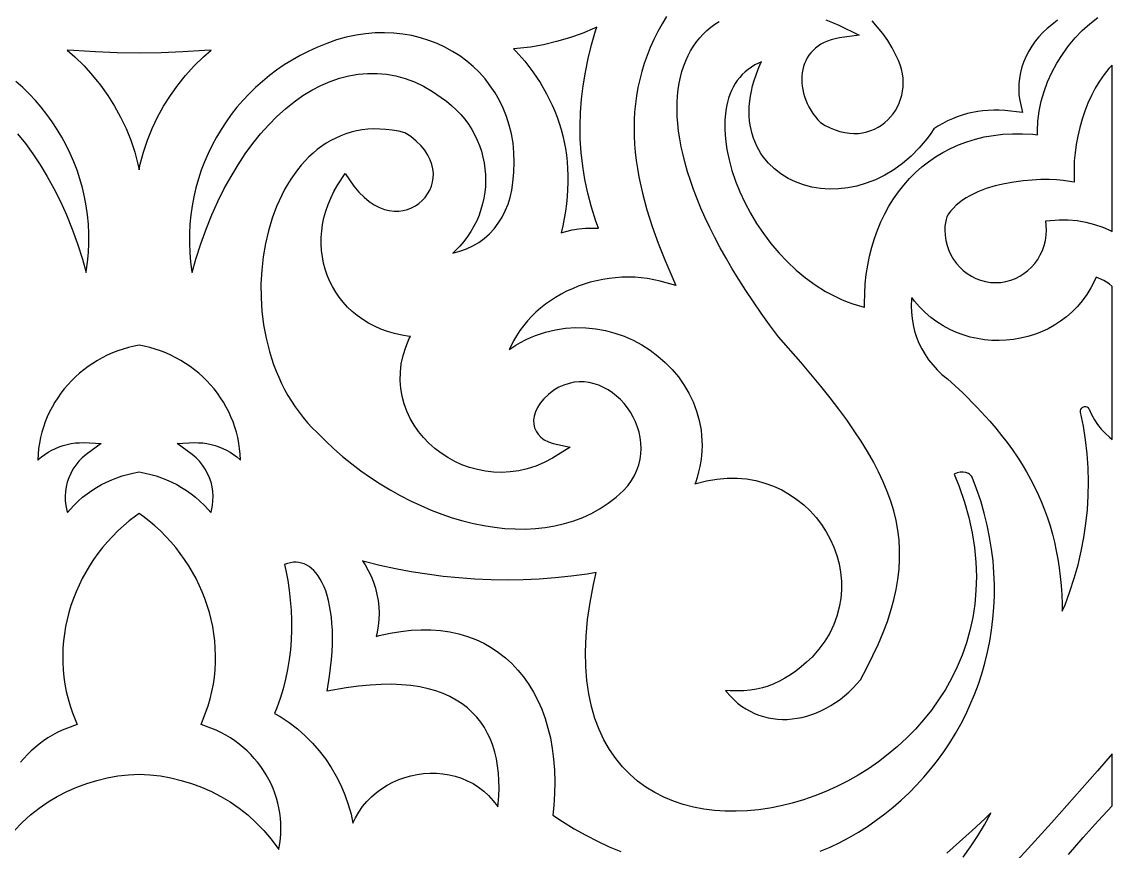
# Model space of a CAD drawing. Extents: x -375 to 375, y -1025 to 1025.
# Drawn here: x -207.8 to -135, y -366.5 to -311.1 of the extents above; entities that cross this region are included whole.
import ezdxf

# ---------------------------------------------------------------- set-up
doc = ezdxf.new("R2010")
doc.units = 0
doc.layers.add('LAYER_10', color=1, linetype='CONTINUOUS')

msp = doc.modelspace()

# ---------------------------------------------------------------- linework, layer by layer
at = {"layer": 'LAYER_10'}
for points in [[(-164.763, -310.773), (-165.055, -311.258), (-165.348, -311.791), (-165.614, -312.324), (-165.854, -312.857), (-166.068, -313.391), (-166.257, -313.925), (-166.421, -314.459), (-166.562, -314.994), (-166.679, -315.529), (-166.774, -316.065), (-166.848, -316.602), (-166.9, -317.14), (-166.931, -317.679), (-166.942, -318.218), (-166.934, -318.759), (-166.907, -319.301), (-166.862, -319.844), (-166.8, -320.388), (-166.72, -320.934), (-166.624, -321.478), (-166.384, -322.578), (-166.086, -323.68), (-165.735, -324.788), (-165.334, -325.901), (-164.89, -327.019), (-164.151, -328.739), (-165.189, -328.447), (-165.613, -328.351), (-166.039, -328.277), (-166.468, -328.223), (-166.898, -328.191), (-167.329, -328.18), (-167.758, -328.188), (-168.186, -328.217), (-168.612, -328.265), (-169.034, -328.333), (-169.452, -328.42), (-169.865, -328.525), (-170.271, -328.648), (-170.671, -328.79), (-171.062, -328.949), (-171.444, -329.125), (-171.816, -329.318), (-172.178, -329.527), (-172.527, -329.752), (-172.864, -329.993), (-173.188, -330.25), (-173.496, -330.521), (-173.79, -330.806), (-174.067, -331.106), (-174.328, -331.419), (-174.57, -331.746), (-174.794, -332.086), (-174.998, -332.439), (-175.181, -332.804), (-175.272, -333.014), (-175.16, -332.934), (-174.841, -332.729), (-174.518, -332.54), (-174.192, -332.369), (-173.862, -332.214), (-173.528, -332.075), (-172.861, -331.849), (-172.187, -331.685), (-171.51, -331.582), (-170.835, -331.539), (-170.165, -331.552), (-169.502, -331.62), (-168.851, -331.74), (-168.214, -331.911), (-167.593, -332.129), (-166.993, -332.394), (-166.416, -332.702), (-165.864, -333.053), (-165.342, -333.443), (-164.852, -333.87), (-164.397, -334.333), (-163.98, -334.831), (-163.605, -335.359), (-163.274, -335.918), (-162.991, -336.504), (-162.759, -337.115), (-162.582, -337.75), (-162.463, -338.401), (-162.426, -338.74), (-162.404, -339.078), (-162.399, -339.421), (-162.41, -339.768), (-162.438, -340.118), (-162.482, -340.47), (-162.545, -340.826), (-162.625, -341.183), (-162.724, -341.543), (-162.841, -341.904), (-162.872, -341.987), (-162.799, -341.961), (-162.094, -341.776), (-161.402, -341.656), (-160.724, -341.597), (-160.063, -341.597), (-159.421, -341.653), (-158.799, -341.763), (-158.2, -341.923), (-157.625, -342.132), (-157.076, -342.385), (-156.556, -342.68), (-156.064, -343.014), (-155.604, -343.385), (-155.177, -343.788), (-154.785, -344.223), (-154.428, -344.685), (-154.11, -345.172), (-153.831, -345.681), (-153.593, -346.21), (-153.399, -346.755), (-153.249, -347.314), (-153.145, -347.884), (-153.09, -348.463), (-153.084, -349.047), (-153.131, -349.633), (-153.231, -350.218), (-153.387, -350.8), (-153.599, -351.374), (-153.869, -351.938), (-154.2, -352.489), (-154.591, -353.022), (-155.045, -353.538), (-155.417, -353.882), (-155.777, -354.191), (-156.136, -354.473), (-156.496, -354.727), (-156.858, -354.954), (-157.224, -355.154), (-157.597, -355.327), (-157.978, -355.473), (-158.369, -355.592), (-158.77, -355.684), (-159.184, -355.749), (-159.611, -355.789), (-160.054, -355.804), (-160.515, -355.794), (-160.826, -355.772), (-160.764, -355.854), (-160.527, -356.129), (-160.279, -356.38), (-160.021, -356.609), (-159.753, -356.815), (-159.477, -356.998), (-159.193, -357.16), (-158.901, -357.3), (-158.602, -357.419), (-158.298, -357.517), (-157.987, -357.594), (-157.672, -357.651), (-157.353, -357.687), (-157.031, -357.703), (-156.706, -357.698), (-156.379, -357.674), (-156.051, -357.63), (-155.722, -357.566), (-155.395, -357.483), (-155.068, -357.38), (-154.744, -357.258), (-154.422, -357.118), (-154.105, -356.958), (-153.792, -356.78), (-153.484, -356.584), (-153.183, -356.37), (-152.889, -356.138), (-152.603, -355.888), (-152.326, -355.62), (-152.058, -355.336), (-151.817, -355.053), (-151.385, -354.251), (-150.981, -353.447), (-150.619, -352.665), (-150.299, -351.904), (-150.021, -351.162), (-149.783, -350.437), (-149.587, -349.728), (-149.43, -349.033), (-149.314, -348.352), (-149.237, -347.681), (-149.2, -347.02), (-149.202, -346.365), (-149.242, -345.717), (-149.321, -345.072), (-149.439, -344.428), (-149.595, -343.785), (-149.79, -343.139), (-150.023, -342.49), (-150.294, -341.836), (-150.605, -341.175), (-150.953, -340.506), (-151.34, -339.827), (-151.765, -339.136), (-152.229, -338.433), (-152.73, -337.715), (-153.27, -336.982), (-153.847, -336.232), (-154.461, -335.464), (-155.802, -333.863), (-157.301, -332.16), (-157.891, -331.364), (-158.446, -330.589), (-158.971, -329.828), (-159.468, -329.079), (-159.937, -328.344), (-160.379, -327.622), (-160.793, -326.914), (-161.18, -326.219), (-161.541, -325.538), (-161.876, -324.87), (-162.185, -324.215), (-162.469, -323.575), (-162.729, -322.948), (-162.964, -322.335), (-163.176, -321.736), (-163.363, -321.15), (-163.528, -320.579), (-163.67, -320.022), (-163.79, -319.478), (-163.888, -318.949), (-163.964, -318.434), (-164.02, -317.933), (-164.054, -317.447), (-164.068, -316.975), (-164.062, -316.517), (-164.037, -316.074), (-163.992, -315.646), (-163.928, -315.233), (-163.845, -314.834), (-163.744, -314.451), (-163.625, -314.083), (-163.488, -313.73), (-163.335, -313.393), (-163.164, -313.072), (-162.977, -312.767), (-162.775, -312.479), (-162.557, -312.207), (-162.324, -311.953), (-162.076, -311.715), (-161.815, -311.495), (-161.541, -311.292), (-161.255, -311.107)], [(-138.665, -311.017), (-139.029, -311.328), (-139.346, -311.582), (-139.632, -311.846), (-139.898, -312.131), (-140.144, -312.434), (-140.369, -312.753), (-140.57, -313.086), (-140.748, -313.43), (-140.9, -313.785), (-141.027, -314.148), (-141.125, -314.516), (-141.196, -314.889), (-141.237, -315.263), (-141.249, -315.637), (-141.229, -316.009), (-141.177, -316.378), (-140.99, -317.179), (-142.182, -317.051), (-142.55, -317.033), (-142.916, -317.031), (-143.277, -317.045), (-143.634, -317.074), (-143.986, -317.12), (-144.333, -317.182), (-144.675, -317.261), (-145.013, -317.357), (-145.347, -317.471), (-145.677, -317.602), (-146.002, -317.751), (-146.323, -317.919), (-146.639, -318.106), (-146.909, -318.283), (-147.115, -318.582), (-147.366, -318.917), (-147.624, -319.236), (-147.891, -319.54), (-148.437, -320.093), (-149.008, -320.582), (-149.596, -321.008), (-150.198, -321.371), (-150.811, -321.672), (-151.429, -321.913), (-152.05, -322.095), (-152.67, -322.219), (-153.284, -322.287), (-153.89, -322.3), (-154.483, -322.259), (-155.06, -322.166), (-155.616, -322.021), (-156.148, -321.826), (-156.652, -321.583), (-157.125, -321.292), (-157.561, -320.954), (-157.957, -320.571), (-158.306, -320.147), (-158.466, -319.914), (-158.611, -319.675), (-158.742, -319.425), (-158.86, -319.166), (-158.963, -318.897), (-159.052, -318.619), (-159.125, -318.332), (-159.182, -318.037), (-159.223, -317.733), (-159.247, -317.422), (-159.255, -317.103), (-159.244, -316.776), (-159.216, -316.442), (-159.169, -316.102), (-159.104, -315.755), (-159.02, -315.401), (-158.916, -315.041), (-158.793, -314.675), (-158.649, -314.303), (-158.485, -313.926), (-158.43, -313.813), (-158.621, -313.891), (-158.871, -314.016), (-159.105, -314.155), (-159.323, -314.307), (-159.525, -314.473), (-159.713, -314.652), (-159.885, -314.843), (-160.044, -315.046), (-160.188, -315.262), (-160.318, -315.489), (-160.435, -315.728), (-160.538, -315.977), (-160.628, -316.238), (-160.704, -316.508), (-160.766, -316.788), (-160.815, -317.074), (-160.874, -317.683), (-160.88, -318.318), (-160.835, -318.978), (-160.738, -319.658), (-160.592, -320.355), (-160.398, -321.062), (-160.157, -321.776), (-159.87, -322.491), (-159.539, -323.203), (-159.166, -323.907), (-158.751, -324.598), (-158.297, -325.272), (-157.806, -325.924), (-157.278, -326.55), (-156.716, -327.145), (-156.121, -327.705), (-155.494, -328.225), (-154.838, -328.701), (-154.151, -329.13), (-153.801, -329.323), (-153.443, -329.504), (-153.078, -329.67), (-152.708, -329.822), (-152.331, -329.958), (-151.949, -330.078), (-151.561, -330.182), (-151.537, -330.188), (-151.545, -329.927), (-151.534, -329.275), (-151.495, -328.633), (-151.428, -328.001), (-151.333, -327.38), (-151.21, -326.772), (-151.06, -326.178), (-150.884, -325.598), (-150.681, -325.034), (-150.452, -324.486), (-150.197, -323.956), (-149.917, -323.444), (-149.611, -322.952), (-149.281, -322.481), (-148.927, -322.031), (-148.549, -321.604), (-148.147, -321.201), (-147.722, -320.823), (-147.275, -320.471), (-146.805, -320.146), (-146.313, -319.849), (-145.801, -319.582), (-145.267, -319.344), (-144.713, -319.137), (-144.14, -318.963), (-143.547, -318.822), (-142.936, -318.715), (-142.306, -318.643), (-141.659, -318.607), (-140.994, -318.607), (-140.312, -318.645), (-139.983, -318.682), (-139.993, -318.41), (-139.969, -317.757), (-139.885, -317.096), (-139.747, -316.437), (-139.556, -315.783), (-139.315, -315.138), (-139.029, -314.508), (-138.699, -313.895), (-138.328, -313.305), (-137.92, -312.743), (-137.476, -312.211), (-137, -311.715), (-136.495, -311.26), (-135.962, -310.85)], [(-154.123, -310.999), (-153.691, -311.174), (-153.257, -311.368), (-151.894, -312.029), (-153.227, -312.203), (-153.51, -312.259), (-153.774, -312.331), (-154.02, -312.418), (-154.248, -312.519), (-154.458, -312.633), (-154.651, -312.759), (-154.826, -312.897), (-154.986, -313.045), (-155.129, -313.203), (-155.257, -313.37), (-155.37, -313.546), (-155.467, -313.73), (-155.55, -313.922), (-155.617, -314.121), (-155.67, -314.327), (-155.708, -314.539), (-155.73, -314.756), (-155.738, -314.977), (-155.731, -315.203), (-155.708, -315.431), (-155.671, -315.661), (-155.618, -315.892), (-155.551, -316.124), (-155.468, -316.355), (-155.37, -316.584), (-155.258, -316.812), (-155.13, -317.036), (-154.988, -317.256), (-154.831, -317.472), (-154.659, -317.682), (-154.496, -317.859), (-154.181, -318.048), (-153.843, -318.219), (-153.511, -318.355), (-153.185, -318.459), (-152.866, -318.532), (-152.554, -318.576), (-152.251, -318.591), (-151.957, -318.58), (-151.672, -318.544), (-151.397, -318.483), (-151.132, -318.4), (-150.879, -318.295), (-150.637, -318.169), (-150.408, -318.024), (-150.193, -317.861), (-149.992, -317.68), (-149.806, -317.483), (-149.636, -317.272), (-149.483, -317.046), (-149.348, -316.809), (-149.231, -316.56), (-149.134, -316.301), (-149.057, -316.033), (-149.002, -315.757), (-148.968, -315.475), (-148.958, -315.188), (-148.971, -314.896), (-149.008, -314.601), (-149.071, -314.304), (-149.161, -314.005), (-149.278, -313.706), (-149.427, -313.4), (-149.701, -312.873), (-149.999, -312.38), (-150.322, -311.917), (-150.668, -311.483), (-151.037, -311.078)], [(-208.118, -318.601), (-207.596, -319.248), (-207.091, -319.938), (-206.605, -320.672), (-206.137, -321.449), (-205.689, -322.268), (-205.262, -323.128), (-204.858, -324.029), (-204.477, -324.97), (-204.121, -325.95), (-203.791, -326.969), (-203.535, -327.861), (-203.528, -327.822), (-203.44, -327.18), (-203.383, -326.541), (-203.356, -325.905), (-203.358, -325.274), (-203.389, -324.648), (-203.449, -324.028), (-203.536, -323.415), (-203.65, -322.809), (-203.791, -322.211), (-203.958, -321.622), (-204.15, -321.043), (-204.367, -320.474), (-204.608, -319.916), (-204.873, -319.369), (-205.161, -318.836), (-205.472, -318.315), (-205.805, -317.809), (-206.159, -317.318), (-206.534, -316.842), (-206.929, -316.382), (-207.344, -315.94), (-207.777, -315.515), (-208.23, -315.109)], [(-154.504, -366.508), (-153.845, -366.224), (-153.2, -365.916), (-152.568, -365.582), (-151.95, -365.224), (-151.346, -364.842), (-150.758, -364.437), (-150.186, -364.01), (-149.63, -363.561), (-149.091, -363.091), (-148.57, -362.6), (-148.068, -362.09), (-147.585, -361.56), (-147.121, -361.012), (-146.678, -360.446), (-146.256, -359.862), (-145.855, -359.262), (-145.477, -358.646), (-145.121, -358.015), (-144.789, -357.368), (-144.481, -356.708), (-144.198, -356.034), (-143.941, -355.347), (-143.709, -354.649), (-143.504, -353.938), (-143.327, -353.217), (-143.177, -352.485), (-143.056, -351.743), (-142.964, -350.993), (-142.901, -350.233), (-142.87, -349.466), (-142.869, -348.692), (-142.9, -347.911), (-142.963, -347.124), (-143.059, -346.332), (-143.189, -345.535), (-143.353, -344.733), (-143.552, -343.928), (-143.787, -343.12), (-144.058, -342.309), (-144.355, -341.525), (-144.401, -341.458), (-144.462, -341.39), (-144.53, -341.332), (-144.595, -341.29), (-144.768, -341.22), (-144.953, -341.191), (-145.153, -341.201), (-145.359, -341.25), (-145.554, -341.333), (-145.225, -342.151), (-144.868, -343.199), (-144.579, -344.231), (-144.358, -345.243), (-144.201, -346.237), (-144.108, -347.211), (-144.075, -348.165), (-144.101, -349.097), (-144.183, -350.007), (-144.319, -350.895), (-144.506, -351.758), (-144.744, -352.598), (-145.029, -353.412), (-145.358, -354.2), (-145.73, -354.962), (-146.143, -355.697), (-146.593, -356.404), (-147.08, -357.083), (-147.599, -357.732), (-148.15, -358.353), (-148.729, -358.943), (-149.335, -359.502), (-149.966, -360.031), (-150.618, -360.527), (-151.291, -360.992), (-151.981, -361.423), (-152.687, -361.821), (-153.406, -362.185), (-154.136, -362.515), (-154.875, -362.81), (-155.62, -363.068), (-156.371, -363.291), (-157.124, -363.476), (-157.877, -363.624), (-158.628, -363.734), (-159.375, -363.805), (-160.116, -363.836), (-160.849, -363.827), (-161.571, -363.777), (-162.281, -363.686), (-162.976, -363.552), (-163.653, -363.375), (-164.311, -363.154), (-164.947, -362.888), (-165.559, -362.576), (-166.144, -362.219), (-166.699, -361.815), (-167.223, -361.363), (-167.713, -360.863), (-168.165, -360.316), (-168.578, -359.719), (-168.949, -359.075), (-169.276, -358.381), (-169.556, -357.638), (-169.788, -356.847), (-169.969, -356.006), (-170.097, -355.115), (-170.171, -354.173), (-170.187, -353.181), (-170.146, -352.138), (-170.043, -351.043), (-169.878, -349.895), (-169.648, -348.695), (-169.46, -347.897), (-170.072, -347.997), (-171.139, -348.139), (-172.208, -348.25), (-173.279, -348.33), (-174.351, -348.379), (-175.423, -348.397), (-176.495, -348.383), (-177.566, -348.338), (-178.635, -348.262), (-179.701, -348.155), (-180.764, -348.017), (-181.823, -347.848), (-182.877, -347.649), (-183.925, -347.418), (-184.968, -347.156), (-185.082, -347.124), (-184.906, -347.389), (-184.693, -347.762), (-184.507, -348.146), (-184.348, -348.54), (-184.216, -348.943), (-184.113, -349.353), (-184.037, -349.768), (-183.99, -350.189), (-183.972, -350.612), (-183.982, -351.036), (-184.022, -351.461), (-184.092, -351.884), (-184.159, -352.17), (-183.957, -352.112), (-183.234, -351.946), (-182.528, -351.825), (-181.837, -351.747), (-181.163, -351.712), (-180.507, -351.719), (-179.869, -351.768), (-179.25, -351.858), (-178.651, -351.989), (-178.074, -352.16), (-177.518, -352.37), (-176.985, -352.618), (-176.476, -352.904), (-175.991, -353.227), (-175.532, -353.586), (-175.1, -353.98), (-174.695, -354.408), (-174.319, -354.869), (-173.971, -355.362), (-173.653, -355.886), (-173.366, -356.441), (-173.109, -357.024), (-172.884, -357.637), (-172.691, -358.277), (-172.531, -358.943), (-172.404, -359.636), (-172.312, -360.353), (-172.254, -361.095), (-172.231, -361.861), (-172.244, -362.649), (-172.293, -363.46), (-172.359, -364.097), (-171.73, -364.518), (-170.949, -364.998), (-170.167, -365.438), (-169.384, -365.838), (-168.601, -366.199), (-167.819, -366.521)], [(-208.327, -365.111), (-207.806, -364.575), (-207.257, -364.081), (-206.682, -363.628), (-206.084, -363.215), (-205.464, -362.844), (-204.825, -362.514), (-204.17, -362.226), (-203.5, -361.978), (-202.817, -361.771), (-202.125, -361.605), (-201.425, -361.48), (-200.719, -361.397), (-200, -361.353), (-199.281, -361.397), (-198.575, -361.48), (-197.875, -361.605), (-197.182, -361.771), (-196.5, -361.978), (-195.83, -362.226), (-195.175, -362.514), (-194.536, -362.844), (-193.916, -363.215), (-193.318, -363.628), (-192.743, -364.081), (-192.194, -364.575), (-191.673, -365.111), (-191.183, -365.687), (-190.726, -366.305), (-190.679, -366.378), (-190.671, -366.342), (-190.61, -365.997), (-190.566, -365.652), (-190.54, -365.308), (-190.531, -364.965), (-190.54, -364.623), (-190.565, -364.284), (-190.607, -363.947), (-190.665, -363.613), (-190.739, -363.283), (-190.829, -362.957), (-190.934, -362.636), (-191.055, -362.32), (-191.191, -362.01), (-191.341, -361.706), (-191.507, -361.409), (-191.686, -361.12), (-191.88, -360.839), (-192.087, -360.566), (-192.308, -360.302), (-192.542, -360.048), (-192.789, -359.804), (-193.049, -359.571), (-193.321, -359.349), (-193.606, -359.139), (-193.903, -358.941), (-194.212, -358.756), (-194.532, -358.585), (-194.864, -358.428), (-195.206, -358.285), (-195.864, -358.047), (-195.556, -357.271), (-195.393, -356.797), (-195.253, -356.32), (-195.137, -355.841), (-195.043, -355.359), (-194.973, -354.877), (-194.924, -354.393), (-194.898, -353.909), (-194.893, -353.425), (-194.91, -352.942), (-194.948, -352.461), (-195.007, -351.982), (-195.086, -351.505), (-195.186, -351.032), (-195.307, -350.563), (-195.447, -350.099), (-195.607, -349.64), (-195.786, -349.187), (-195.984, -348.741), (-196.201, -348.302), (-196.436, -347.87), (-196.69, -347.447), (-196.962, -347.034), (-197.251, -346.63), (-197.558, -346.236), (-197.881, -345.853), (-198.222, -345.482), (-198.579, -345.124), (-198.953, -344.778), (-199.342, -344.446), (-199.748, -344.128), (-200, -343.946), (-200.252, -344.128), (-200.657, -344.446), (-201.047, -344.778), (-201.421, -345.124), (-201.778, -345.482), (-202.118, -345.853), (-202.442, -346.236), (-202.749, -346.63), (-203.038, -347.034), (-203.31, -347.447), (-203.564, -347.87), (-203.799, -348.302), (-204.016, -348.741), (-204.214, -349.187), (-204.393, -349.64), (-204.553, -350.099), (-204.693, -350.563), (-204.813, -351.032), (-204.914, -351.505), (-204.993, -351.982), (-205.052, -352.461), (-205.09, -352.942), (-205.107, -353.425), (-205.102, -353.909), (-205.076, -354.393), (-205.027, -354.877), (-204.956, -355.359), (-204.863, -355.841), (-204.747, -356.32), (-204.607, -356.797), (-204.444, -357.271), (-204.135, -358.047), (-204.794, -358.285), (-205.136, -358.428), (-205.468, -358.585), (-205.788, -358.756), (-206.097, -358.941), (-206.394, -359.139), (-206.679, -359.349), (-206.951, -359.571), (-207.211, -359.804), (-207.458, -360.048), (-207.692, -360.302), (-207.913, -360.566)], [(-137.916, -366.729), (-136.937, -365.593), (-135.938, -364.475), (-135.002, -363.464), (-135.002, -360.005), (-135.986, -361.143), (-137.511, -362.879), (-139.051, -364.604), (-140.604, -366.318), (-142.171, -368.019)], [(-144.966, -366.909), (-144.462, -366.208), (-143.985, -365.485), (-143.535, -364.739), (-143.114, -363.971), (-143.1, -363.941), (-143.512, -364.344), (-144.348, -365.127), (-145.195, -365.886), (-146.056, -366.622)]]:
    msp.add_lwpolyline(points, dxfattribs=at)
for points in [[(-171.608, -324.262), (-171.708, -324.764), (-171.813, -325.217), (-171.506, -325.125), (-171.067, -325.024), (-170.624, -324.953), (-170.177, -324.911), (-169.728, -324.899), (-169.319, -324.916), (-169.49, -324.436), (-169.781, -323.502), (-170.024, -322.58), (-170.22, -321.668), (-170.37, -320.764), (-170.474, -319.866), (-170.534, -318.972), (-170.55, -318.081), (-170.523, -317.189), (-170.454, -316.296), (-170.344, -315.4), (-170.194, -314.498), (-170.005, -313.589), (-169.777, -312.67), (-169.511, -311.74), (-169.429, -311.484), (-169.592, -311.563), (-170.416, -311.908), (-171.258, -312.207), (-172.115, -312.458), (-172.986, -312.662), (-173.868, -312.817), (-174.759, -312.923), (-174.983, -312.938), (-174.827, -313.097), (-174.24, -313.77), (-173.702, -314.466), (-173.216, -315.187), (-172.782, -315.933), (-172.404, -316.7), (-172.234, -317.098), (-172.079, -317.498), (-171.939, -317.906), (-171.814, -318.319), (-171.703, -318.739), (-171.608, -319.165), (-171.528, -319.597), (-171.463, -320.035), (-171.414, -320.48), (-171.381, -320.931), (-171.364, -321.388), (-171.363, -321.852), (-171.379, -322.321), (-171.411, -322.797), (-171.46, -323.279), (-171.525, -323.768)], [(-186.815, -312.345), (-187.472, -312.574), (-188.134, -312.85), (-188.701, -313.106), (-189.252, -313.385), (-189.788, -313.687), (-190.308, -314.011), (-190.813, -314.356), (-191.3, -314.723), (-191.77, -315.109), (-192.223, -315.515), (-192.656, -315.94), (-193.071, -316.382), (-193.466, -316.842), (-193.841, -317.318), (-194.195, -317.809), (-194.528, -318.315), (-194.838, -318.836), (-195.127, -319.369), (-195.392, -319.916), (-195.633, -320.474), (-195.85, -321.043), (-196.042, -321.622), (-196.209, -322.211), (-196.35, -322.809), (-196.464, -323.415), (-196.551, -324.028), (-196.611, -324.648), (-196.642, -325.274), (-196.644, -325.905), (-196.617, -326.541), (-196.56, -327.18), (-196.472, -327.822), (-196.465, -327.861), (-196.209, -326.969), (-195.879, -325.95), (-195.523, -324.97), (-195.142, -324.029), (-194.738, -323.128), (-194.311, -322.268), (-193.863, -321.449), (-193.395, -320.672), (-192.908, -319.938), (-192.404, -319.248), (-191.882, -318.601), (-191.345, -318), (-190.794, -317.444), (-190.229, -316.934), (-189.653, -316.472), (-189.065, -316.058), (-188.467, -315.692), (-187.86, -315.376), (-187.246, -315.111), (-186.626, -314.897), (-186, -314.736), (-185.372, -314.628), (-184.741, -314.575), (-184.109, -314.576), (-183.479, -314.634), (-182.852, -314.749), (-182.229, -314.92), (-181.613, -315.15), (-181.004, -315.437), (-180.404, -315.783), (-179.821, -316.184), (-179.465, -316.44), (-179.127, -316.716), (-178.812, -317.008), (-178.52, -317.315), (-178.252, -317.636), (-178.007, -317.969), (-177.786, -318.313), (-177.589, -318.667), (-177.414, -319.03), (-177.264, -319.401), (-177.137, -319.779), (-177.034, -320.162), (-176.954, -320.549), (-176.898, -320.939), (-176.865, -321.332), (-176.856, -321.725), (-176.871, -322.119), (-176.909, -322.511), (-176.971, -322.9), (-177.056, -323.287), (-177.165, -323.668), (-177.297, -324.044), (-177.453, -324.413), (-177.633, -324.773), (-177.835, -325.125), (-178.062, -325.466), (-178.311, -325.795), (-178.584, -326.112), (-178.88, -326.415), (-179.049, -326.568), (-178.587, -326.455), (-178.14, -326.298), (-177.717, -326.099), (-177.319, -325.863), (-176.948, -325.59), (-176.605, -325.283), (-176.292, -324.944), (-176.009, -324.576), (-175.758, -324.18), (-175.541, -323.76), (-175.359, -323.316), (-175.214, -322.852), (-175.107, -322.369), (-175.038, -321.863), (-174.967, -321.174), (-174.942, -320.506), (-174.963, -319.857), (-175.026, -319.226), (-175.13, -318.614), (-175.275, -318.023), (-175.458, -317.453), (-175.677, -316.904), (-175.932, -316.379), (-176.22, -315.877), (-176.541, -315.399), (-176.893, -314.948), (-177.274, -314.523), (-177.683, -314.125), (-178.119, -313.756), (-178.579, -313.416), (-179.063, -313.108), (-179.569, -312.83), (-180.096, -312.586), (-180.642, -312.374), (-181.205, -312.198), (-181.784, -312.058), (-182.378, -311.954), (-182.985, -311.888), (-183.603, -311.861), (-184.231, -311.874), (-184.868, -311.927), (-185.512, -312.023), (-186.162, -312.162)], [(-195.182, -313.022), (-195.624, -313.057), (-197.079, -313.144), (-198.537, -313.202), (-200, -313.233), (-201.463, -313.202), (-202.921, -313.144), (-204.376, -313.057), (-204.818, -313.022), (-204.29, -313.482), (-203.679, -314.081), (-203.107, -314.712), (-202.575, -315.371), (-202.086, -316.058), (-201.639, -316.77), (-201.235, -317.505), (-200.876, -318.262), (-200.563, -319.038), (-200.297, -319.832), (-200.078, -320.642), (-200, -321.017), (-199.922, -320.642), (-199.703, -319.832), (-199.437, -319.038), (-199.124, -318.262), (-198.765, -317.505), (-198.361, -316.77), (-197.914, -316.058), (-197.425, -315.371), (-196.893, -314.712), (-196.321, -314.081), (-195.709, -313.482)], [(-140.895, -327.944), (-140.634, -327.741), (-140.392, -327.513), (-140.173, -327.263), (-139.977, -326.991), (-139.807, -326.7), (-139.664, -326.391), (-139.55, -326.067), (-139.466, -325.729), (-139.414, -325.378), (-139.397, -325.017), (-139.428, -324.411), (-138.542, -324.346), (-137.941, -324.351), (-137.345, -324.404), (-136.757, -324.506), (-136.18, -324.654), (-135.618, -324.847), (-135.074, -325.085), (-135.002, -325.123), (-135.002, -314.019), (-135.223, -314.25), (-135.547, -314.651), (-135.85, -315.087), (-136.13, -315.553), (-136.388, -316.047), (-136.622, -316.562), (-136.831, -317.096), (-137.015, -317.642), (-137.173, -318.197), (-137.304, -318.757), (-137.408, -319.316), (-137.485, -319.87), (-137.533, -320.415), (-137.552, -320.945), (-137.535, -321.828), (-138.272, -321.722), (-138.717, -321.684), (-139.218, -321.665), (-139.766, -321.667), (-140.348, -321.694), (-140.955, -321.747), (-141.575, -321.829), (-142.199, -321.943), (-142.815, -322.09), (-143.414, -322.272), (-143.984, -322.492), (-144.52, -322.751), (-144.765, -322.893), (-144.999, -323.046), (-145.219, -323.209), (-145.423, -323.383), (-145.611, -323.566), (-145.781, -323.759), (-145.932, -323.963), (-146.05, -324.154), (-146.1, -324.325), (-146.146, -324.542), (-146.175, -324.774), (-146.186, -325.016), (-146.168, -325.378), (-146.116, -325.729), (-146.033, -326.067), (-145.918, -326.391), (-145.775, -326.7), (-145.605, -326.991), (-145.409, -327.263), (-145.19, -327.513), (-144.949, -327.741), (-144.687, -327.944), (-144.407, -328.12), (-144.111, -328.268), (-143.8, -328.387), (-143.475, -328.473), (-143.138, -328.527), (-142.791, -328.545), (-142.444, -328.527), (-142.107, -328.473), (-141.783, -328.387), (-141.471, -328.268), (-141.175, -328.12)], [(-188.745, -337.897), (-188.435, -338.227), (-188.104, -338.55), (-187.556, -339.104), (-186.991, -339.634), (-186.407, -340.145), (-185.803, -340.636), (-185.183, -341.106), (-184.547, -341.554), (-183.897, -341.98), (-183.235, -342.381), (-182.562, -342.758), (-181.879, -343.109), (-181.189, -343.433), (-180.493, -343.729), (-179.791, -343.997), (-179.087, -344.235), (-178.382, -344.442), (-177.676, -344.618), (-176.972, -344.761), (-176.272, -344.871), (-175.576, -344.947), (-174.886, -344.987), (-174.204, -344.992), (-173.532, -344.959), (-172.871, -344.89), (-172.221, -344.781), (-171.586, -344.633), (-170.966, -344.446), (-170.362, -344.217), (-169.776, -343.946), (-169.21, -343.632), (-168.663, -343.275), (-168.138, -342.872), (-167.641, -342.429), (-167.354, -342.101), (-167.109, -341.761), (-166.906, -341.414), (-166.744, -341.06), (-166.621, -340.701), (-166.535, -340.339), (-166.484, -339.975), (-166.467, -339.611), (-166.483, -339.248), (-166.53, -338.888), (-166.607, -338.533), (-166.712, -338.185), (-166.843, -337.845), (-167.001, -337.517), (-167.182, -337.202), (-167.385, -336.902), (-167.609, -336.619), (-167.852, -336.356), (-168.111, -336.114), (-168.387, -335.896), (-168.675, -335.702), (-168.976, -335.536), (-169.286, -335.399), (-169.605, -335.291), (-169.931, -335.216), (-170.262, -335.175), (-170.598, -335.169), (-170.937, -335.199), (-171.278, -335.269), (-171.621, -335.379), (-171.965, -335.533), (-172.305, -335.73), (-172.663, -336.006), (-172.966, -336.294), (-173.21, -336.587), (-173.398, -336.882), (-173.532, -337.172), (-173.615, -337.455), (-173.65, -337.726), (-173.639, -337.984), (-173.585, -338.227), (-173.489, -338.455), (-173.351, -338.666), (-173.169, -338.858), (-172.94, -339.029), (-172.664, -339.173), (-172.34, -339.286), (-171.197, -339.519), (-172.389, -340.27), (-172.947, -340.559), (-173.51, -340.793), (-174.077, -340.974), (-174.645, -341.102), (-175.211, -341.18), (-175.772, -341.21), (-176.327, -341.194), (-176.874, -341.133), (-177.408, -341.029), (-177.93, -340.885), (-178.435, -340.702), (-178.922, -340.482), (-179.389, -340.227), (-179.833, -339.939), (-180.252, -339.619), (-180.644, -339.269), (-181.007, -338.891), (-181.338, -338.487), (-181.635, -338.058), (-181.895, -337.607), (-182.116, -337.134), (-182.297, -336.643), (-182.433, -336.134), (-182.522, -335.61), (-182.563, -335.074), (-182.552, -334.526), (-182.488, -333.971), (-182.368, -333.41), (-182.191, -332.845), (-181.954, -332.279), (-181.879, -332.136), (-181.943, -332.13), (-182.451, -332.05), (-182.939, -331.942), (-183.407, -331.806), (-183.855, -331.643), (-184.281, -331.455), (-184.686, -331.242), (-185.068, -331.007), (-185.428, -330.749), (-185.765, -330.471), (-186.078, -330.174), (-186.367, -329.857), (-186.632, -329.524), (-186.871, -329.176), (-187.085, -328.812), (-187.273, -328.435), (-187.435, -328.047), (-187.571, -327.647), (-187.679, -327.238), (-187.76, -326.821), (-187.813, -326.397), (-187.838, -325.967), (-187.835, -325.532), (-187.803, -325.095), (-187.742, -324.655), (-187.652, -324.215), (-187.532, -323.775), (-187.382, -323.337), (-187.201, -322.902), (-186.991, -322.471), (-186.749, -322.045), (-186.24, -321.262), (-185.651, -322.104), (-185.315, -322.508), (-184.975, -322.85), (-184.633, -323.132), (-184.291, -323.359), (-183.952, -323.533), (-183.618, -323.659), (-183.29, -323.738), (-182.97, -323.776), (-182.66, -323.774), (-182.36, -323.735), (-182.073, -323.661), (-181.8, -323.555), (-181.544, -323.419), (-181.307, -323.256), (-181.09, -323.068), (-180.897, -322.857), (-180.73, -322.626), (-180.59, -322.377), (-180.479, -322.114), (-180.4, -321.838), (-180.355, -321.552), (-180.345, -321.257), (-180.372, -320.955), (-180.44, -320.649), (-180.55, -320.338), (-180.707, -320.026), (-180.913, -319.713), (-181.171, -319.403), (-181.485, -319.097), (-181.859, -318.799), (-182.261, -318.535), (-182.658, -318.443), (-183.089, -318.367), (-183.511, -318.317), (-183.922, -318.291), (-184.324, -318.289), (-184.716, -318.311), (-185.098, -318.355), (-185.47, -318.421), (-185.832, -318.508), (-186.185, -318.616), (-186.528, -318.744), (-186.861, -318.891), (-187.185, -319.058), (-187.499, -319.243), (-187.803, -319.445), (-188.097, -319.665), (-188.382, -319.902), (-188.656, -320.156), (-188.92, -320.425), (-189.174, -320.709), (-189.417, -321.007), (-189.65, -321.32), (-189.872, -321.646), (-190.084, -321.985), (-190.284, -322.336), (-190.471, -322.696), (-190.816, -323.455), (-191.113, -324.25), (-191.362, -325.078), (-191.562, -325.934), (-191.713, -326.813), (-191.813, -327.708), (-191.86, -328.616), (-191.856, -329.53), (-191.798, -330.446), (-191.685, -331.358), (-191.518, -332.261), (-191.294, -333.152), (-191.162, -333.587), (-191.015, -334.019), (-190.854, -334.445), (-190.678, -334.864), (-190.488, -335.276), (-190.283, -335.679), (-190.064, -336.074), (-189.83, -336.459), (-189.581, -336.835), (-189.317, -337.2), (-189.039, -337.554)], [(-136.998, -329.759), (-137.327, -330.144), (-137.68, -330.5), (-138.055, -330.826), (-138.449, -331.121), (-138.861, -331.386), (-139.288, -331.621), (-139.73, -331.826), (-140.183, -332), (-140.646, -332.143), (-141.117, -332.256), (-141.594, -332.338), (-142.075, -332.389), (-142.559, -332.409), (-143.044, -332.398), (-143.527, -332.356), (-144.007, -332.282), (-144.482, -332.176), (-144.95, -332.039), (-145.409, -331.87), (-145.857, -331.668), (-146.293, -331.434), (-146.714, -331.167), (-147.118, -330.868), (-147.504, -330.536), (-147.868, -330.171), (-148.21, -329.773), (-148.387, -329.532), (-148.403, -329.658), (-148.424, -330.089), (-148.414, -330.518), (-148.372, -330.943), (-148.301, -331.363), (-148.199, -331.777), (-148.068, -332.183), (-147.908, -332.578), (-147.72, -332.963), (-147.504, -333.335), (-147.261, -333.694), (-146.99, -334.036), (-146.694, -334.362), (-146.372, -334.668), (-146.009, -334.967), (-144.987, -335.911), (-144.045, -336.851), (-143.18, -337.793), (-142.774, -338.268), (-142.387, -338.744), (-142.019, -339.223), (-141.669, -339.704), (-141.337, -340.189), (-141.024, -340.678), (-140.728, -341.171), (-140.451, -341.669), (-140.191, -342.173), (-139.949, -342.682), (-139.724, -343.197), (-139.517, -343.718), (-139.327, -344.247), (-139.154, -344.783), (-138.998, -345.326), (-138.859, -345.878), (-138.737, -346.438), (-138.631, -347.007), (-138.542, -347.585), (-138.469, -348.173), (-138.412, -348.771), (-138.371, -349.38), (-138.345, -350), (-138.338, -350.484), (-138.153, -350.049), (-137.823, -349.169), (-137.531, -348.277), (-137.278, -347.376), (-137.064, -346.467), (-136.889, -345.552), (-136.754, -344.63), (-136.658, -343.704), (-136.602, -342.774), (-136.586, -341.842), (-136.61, -340.91), (-136.674, -339.977), (-136.778, -339.046), (-136.923, -338.117), (-137.11, -337.185), (-137.117, -337.121), (-137.112, -337.061), (-137.097, -337.006), (-137.073, -336.958), (-137.04, -336.915), (-137.001, -336.88), (-136.957, -336.851), (-136.909, -336.831), (-136.859, -336.818), (-136.807, -336.814), (-136.755, -336.819), (-136.704, -336.833), (-136.656, -336.857), (-136.612, -336.891), (-136.574, -336.937), (-136.542, -336.993), (-136.375, -337.357), (-136.187, -337.694), (-135.973, -338.015), (-135.733, -338.318), (-135.469, -338.603), (-135.183, -338.868), (-135.002, -339.01), (-135.002, -328.798), (-135.212, -328.624), (-135.55, -328.409), (-135.918, -328.238), (-136.073, -328.189), (-136.174, -328.428), (-136.42, -328.9), (-136.695, -329.344)], [(-203.803, -340.234), (-204.034, -340.473), (-204.239, -340.728), (-204.419, -340.997), (-204.573, -341.278), (-204.7, -341.569), (-204.801, -341.869), (-204.875, -342.175), (-204.922, -342.487), (-204.94, -342.802), (-204.931, -343.118), (-204.893, -343.433), (-204.827, -343.747), (-204.785, -343.883), (-204.617, -343.685), (-204.347, -343.397), (-204.066, -343.126), (-203.773, -342.872), (-203.471, -342.634), (-203.159, -342.414), (-202.839, -342.21), (-202.511, -342.024), (-202.175, -341.854), (-201.833, -341.701), (-201.485, -341.565), (-201.132, -341.445), (-200.774, -341.343), (-200.413, -341.257), (-200, -341.179), (-199.587, -341.257), (-199.225, -341.343), (-198.868, -341.445), (-198.515, -341.565), (-198.167, -341.701), (-197.825, -341.854), (-197.489, -342.024), (-197.161, -342.21), (-196.84, -342.414), (-196.529, -342.634), (-196.226, -342.872), (-195.934, -343.126), (-195.653, -343.397), (-195.383, -343.685), (-195.215, -343.883), (-195.173, -343.747), (-195.106, -343.433), (-195.069, -343.118), (-195.06, -342.802), (-195.078, -342.487), (-195.125, -342.175), (-195.199, -341.869), (-195.3, -341.569), (-195.427, -341.278), (-195.581, -340.997), (-195.761, -340.728), (-195.966, -340.473), (-196.196, -340.234), (-196.452, -340.012), (-197.454, -339.289), (-196.311, -339.227), (-196.028, -339.23), (-195.748, -339.25), (-195.471, -339.289), (-195.198, -339.344), (-194.931, -339.416), (-194.669, -339.505), (-194.414, -339.609), (-194.166, -339.73), (-193.926, -339.866), (-193.696, -340.017), (-193.475, -340.182), (-193.265, -340.362), (-193.23, -340.396), (-193.23, -340.378), (-193.249, -339.999), (-193.285, -339.626), (-193.34, -339.257), (-193.411, -338.893), (-193.5, -338.536), (-193.605, -338.184), (-193.727, -337.839), (-193.864, -337.501), (-194.016, -337.171), (-194.184, -336.848), (-194.366, -336.533), (-194.562, -336.228), (-194.772, -335.931), (-194.995, -335.644), (-195.231, -335.367), (-195.48, -335.1), (-195.741, -334.844), (-196.014, -334.599), (-196.298, -334.366), (-196.593, -334.146), (-196.898, -333.938), (-197.214, -333.742), (-197.539, -333.561), (-197.873, -333.393), (-198.216, -333.24), (-198.568, -333.101), (-198.928, -332.978), (-199.295, -332.87), (-199.669, -332.778), (-200, -332.713), (-200.331, -332.778), (-200.705, -332.87), (-201.072, -332.978), (-201.432, -333.101), (-201.784, -333.24), (-202.127, -333.393), (-202.461, -333.561), (-202.786, -333.742), (-203.102, -333.938), (-203.407, -334.146), (-203.702, -334.366), (-203.986, -334.599), (-204.259, -334.844), (-204.52, -335.1), (-204.768, -335.367), (-205.005, -335.644), (-205.228, -335.931), (-205.438, -336.228), (-205.634, -336.533), (-205.816, -336.848), (-205.984, -337.171), (-206.136, -337.501), (-206.273, -337.839), (-206.395, -338.184), (-206.5, -338.536), (-206.589, -338.893), (-206.66, -339.257), (-206.715, -339.626), (-206.751, -339.999), (-206.77, -340.378), (-206.77, -340.396), (-206.735, -340.362), (-206.525, -340.182), (-206.304, -340.017), (-206.074, -339.866), (-205.834, -339.73), (-205.586, -339.609), (-205.331, -339.505), (-205.069, -339.416), (-204.802, -339.344), (-204.529, -339.289), (-204.252, -339.25), (-203.972, -339.23), (-203.689, -339.227), (-202.546, -339.289), (-203.548, -340.012)], [(-189.819, -351.735), (-189.843, -352.396), (-189.894, -353.056), (-189.973, -353.714), (-190.079, -354.368), (-190.214, -355.017), (-190.379, -355.663), (-190.574, -356.302), (-190.799, -356.935), (-190.949, -357.3), (-190.569, -357.517), (-189.979, -357.909), (-189.423, -358.335), (-188.901, -358.792), (-188.415, -359.279), (-187.965, -359.795), (-187.55, -360.337), (-187.173, -360.903), (-186.832, -361.492), (-186.528, -362.102), (-186.263, -362.731), (-186.036, -363.377), (-185.847, -364.039), (-185.718, -364.625), (-185.554, -364.275), (-185.328, -363.885), (-185.072, -363.52), (-184.789, -363.182), (-184.482, -362.87), (-184.152, -362.585), (-183.803, -362.327), (-183.437, -362.097), (-183.055, -361.896), (-182.66, -361.722), (-182.255, -361.577), (-181.841, -361.462), (-181.42, -361.375), (-180.995, -361.318), (-180.568, -361.291), (-180.141, -361.295), (-179.715, -361.33), (-179.294, -361.397), (-178.879, -361.495), (-178.472, -361.627), (-178.077, -361.792), (-177.695, -361.99), (-177.328, -362.223), (-176.98, -362.49), (-176.652, -362.792), (-176.348, -363.13), (-176.07, -363.503), (-176.043, -363.546), (-176.017, -363.335), (-175.976, -362.805), (-175.958, -362.285), (-175.965, -361.776), (-175.996, -361.281), (-176.053, -360.8), (-176.135, -360.333), (-176.243, -359.882), (-176.377, -359.448), (-176.537, -359.031), (-176.723, -358.633), (-176.937, -358.253), (-177.178, -357.893), (-177.447, -357.554), (-177.745, -357.235), (-178.072, -356.938), (-178.429, -356.663), (-178.818, -356.411), (-179.238, -356.184), (-179.691, -355.981), (-180.178, -355.805), (-180.699, -355.657), (-181.255, -355.536), (-181.846, -355.446), (-182.474, -355.387), (-183.138, -355.36), (-183.838, -355.367), (-184.577, -355.408), (-185.353, -355.485), (-186.168, -355.599), (-187.442, -355.827), (-187.282, -354.814), (-187.208, -354.251), (-187.152, -353.709), (-187.113, -353.187), (-187.091, -352.685), (-187.085, -352.204), (-187.094, -351.743), (-187.118, -351.304), (-187.156, -350.886), (-187.208, -350.489), (-187.273, -350.115), (-187.35, -349.763), (-187.439, -349.433), (-187.539, -349.126), (-187.65, -348.842), (-187.77, -348.581), (-187.898, -348.343), (-188.035, -348.129), (-188.178, -347.938), (-188.327, -347.77), (-188.482, -347.626), (-188.642, -347.503), (-188.805, -347.403), (-188.973, -347.324), (-189.145, -347.266), (-189.322, -347.229), (-189.504, -347.212), (-189.691, -347.216), (-189.885, -347.242), (-190.085, -347.29), (-190.286, -347.36), (-190.198, -347.763), (-190.075, -348.422), (-189.976, -349.082), (-189.9, -349.745), (-189.848, -350.408), (-189.821, -351.072)]]:
    msp.add_lwpolyline(points, close=True, dxfattribs=at)

doc.saveas('drawing.dxf')
